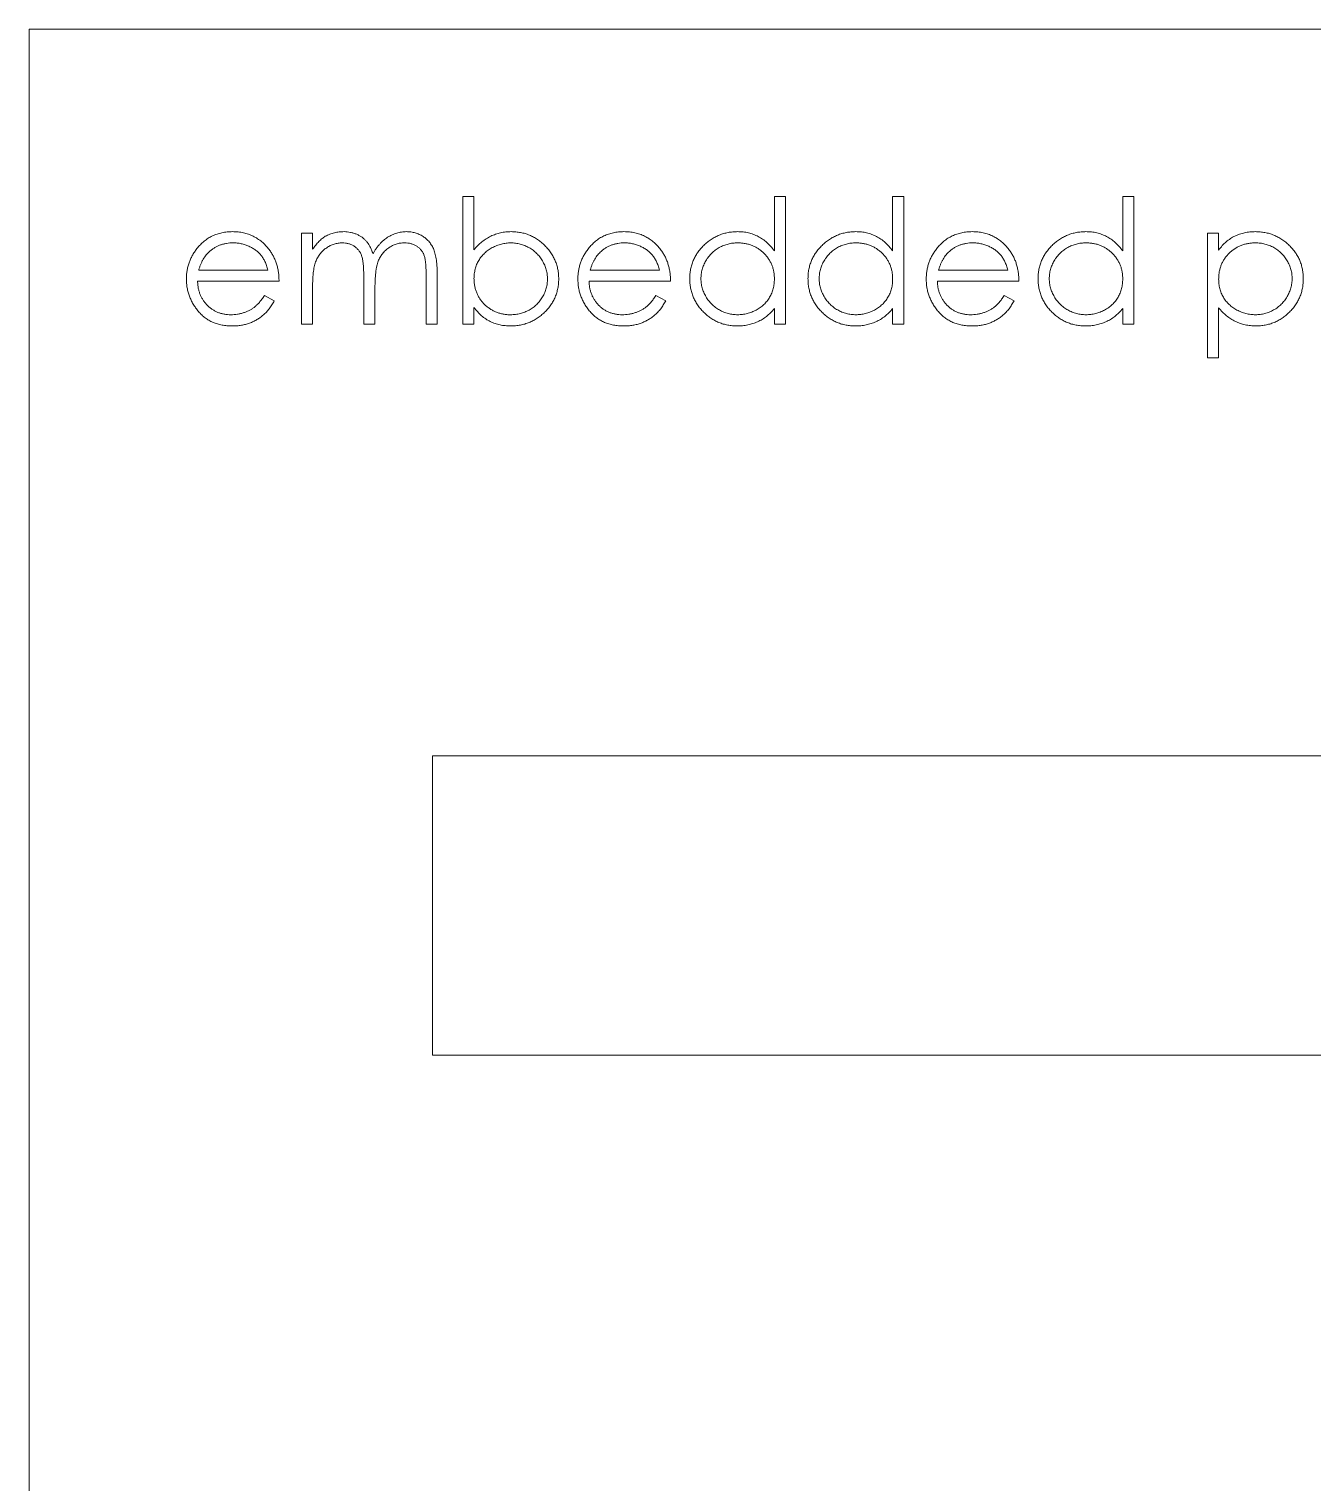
# Model space of a CAD drawing. Header units: inches. Extents: x 0 to 10.2, y -7 to 0.
# Drawn here: x 0 to 3.09, y -3.5 to 0 of the extents above; entities that cross this region are included whole.
import ezdxf

# ---------------------------------------------------------------- set-up
doc = ezdxf.new("R2010")
doc.units = ezdxf.units.IN
doc.header["$MEASUREMENT"] = 0

msp = doc.modelspace()

# ---------------------------------------------------------------- linework, layer by layer
at = {"color": 1, "linetype": 'Continuous', "lineweight": 5}
for p, q in [((10.15, 0), (0, 0)), ((0, 0), (0, -7)), ((5.6713, -1.75), (0.9713, -1.75)), ((0.9713, -1.75), (0.9713, -2.47)), ((0.9713, -2.47), (5.6713, -2.47))]:
    msp.add_line(p, q, dxfattribs=at)
at = {"color": 3, "linetype": 'Continuous', "lineweight": 5}
for p, q in [((1.044, -0.4031), (1.0709, -0.4031)), ((1.044, -0.7108), (1.044, -0.4031)), ((1.0709, -0.4031), (1.0709, -0.5314)), ((1.794, -0.4031), (1.8209, -0.4031)), ((1.794, -0.534), (1.794, -0.4031)), ((1.8209, -0.4031), (1.8209, -0.7108)), ((2.0786, -0.4031), (2.1056, -0.4031)), ((2.0786, -0.534), (2.0786, -0.4031)), ((2.1056, -0.4031), (2.1056, -0.7108)), ((2.6325, -0.4031), (2.6594, -0.4031)), ((2.6325, -0.534), (2.6325, -0.4031)), ((2.6594, -0.4031), (2.6594, -0.7108)), ((0.6556, -0.4916), (0.6825, -0.4916)), ((0.6556, -0.7108), (0.6556, -0.4916)), ((0.6825, -0.4916), (0.6825, -0.5297)), ((2.8363, -0.4916), (2.8633, -0.4916)), ((2.8363, -0.7916), (2.8363, -0.4916)), ((2.8633, -0.4916), (2.8633, -0.5322)), ((0.4084, -0.5801), (0.5748, -0.5801)), ((0.9556, -0.7108), (0.9556, -0.592)), ((0.9825, -0.5921), (0.9825, -0.7108)), ((1.3507, -0.5801), (1.5171, -0.5801)), ((2.1892, -0.5801), (2.3556, -0.5801)), ((0.6017, -0.607), (0.4056, -0.607)), ((0.6825, -0.6186), (0.6825, -0.7108)), ((0.8056, -0.7108), (0.8056, -0.5993)), ((0.8325, -0.6255), (0.8325, -0.7108)), ((1.544, -0.607), (1.3479, -0.607)), ((2.3825, -0.607), (2.1863, -0.607)), ((0.5663, -0.6416), (0.5902, -0.6542)), ((1.5086, -0.6416), (1.5325, -0.6542)), ((2.347, -0.6416), (2.3709, -0.6542)), ((1.0709, -0.6703), (1.0709, -0.7108)), ((1.794, -0.7108), (1.794, -0.6729)), ((2.0786, -0.7108), (2.0786, -0.6729)), ((2.6325, -0.7108), (2.6325, -0.6729)), ((2.8633, -0.6711), (2.8633, -0.7916)), ((0.6825, -0.7108), (0.6556, -0.7108)), ((0.8325, -0.7108), (0.8056, -0.7108)), ((0.9825, -0.7108), (0.9556, -0.7108)), ((1.0709, -0.7108), (1.044, -0.7108)), ((1.8209, -0.7108), (1.794, -0.7108)), ((2.1056, -0.7108), (2.0786, -0.7108)), ((2.6594, -0.7108), (2.6325, -0.7108)), ((2.8633, -0.7916), (2.8363, -0.7916))]:
    msp.add_line(p, q, dxfattribs=at)
for points, knots in [([(0.4039, -0.5286), (0.4066, -0.5254), (0.4119, -0.519), (0.421, -0.5106), (0.4308, -0.5035), (0.4412, -0.4977), (0.4524, -0.4933), (0.4642, -0.49), (0.4767, -0.4881), (0.4852, -0.4879), (0.4896, -0.4877)], [0, 0, 0, 0, 0.1288353, 0.2535893, 0.3746433, 0.49534, 0.6163248, 0.7397593, 0.8668423, 1, 1, 1, 1]), ([(0.4896, -0.4877), (0.4941, -0.4879), (0.5029, -0.4881), (0.5158, -0.4902), (0.5279, -0.4935), (0.5394, -0.4983), (0.5502, -0.5044), (0.5602, -0.5119), (0.5696, -0.5207), (0.5751, -0.5275), (0.5779, -0.5309)], [0, 0, 0, 0, 0.1320402, 0.2590328, 0.3818798, 0.5022584, 0.6227522, 0.7447426, 0.8701089, 1, 1, 1, 1]), ([(0.7129, -0.4989), (0.7165, -0.4971), (0.7236, -0.4937), (0.7349, -0.4903), (0.7464, -0.4882), (0.7542, -0.4879), (0.7581, -0.4877)], [0, 0, 0, 0, 0.253734, 0.503035, 0.750014, 1, 1, 1, 1]), ([(0.7581, -0.4877), (0.7607, -0.4878), (0.766, -0.488), (0.7737, -0.4892), (0.7813, -0.4912), (0.7885, -0.4939), (0.7954, -0.4973), (0.8016, -0.5012), (0.8072, -0.5057), (0.8122, -0.5108), (0.8167, -0.5167), (0.8208, -0.5237), (0.8246, -0.5317), (0.8267, -0.5376), (0.8279, -0.5407)], [0, 0, 0, 0, 0.084152, 0.166532, 0.248836, 0.331246, 0.412957, 0.490494, 0.566156, 0.639987, 0.716765, 0.802144, 0.895833, 1, 1, 1, 1]), ([(0.8279, -0.5407), (0.829, -0.5386), (0.8313, -0.5344), (0.8352, -0.5285), (0.8393, -0.523), (0.8436, -0.5178), (0.8481, -0.5131), (0.8528, -0.5087), (0.8577, -0.5048), (0.8646, -0.5001), (0.8735, -0.4952), (0.8847, -0.4909), (0.8963, -0.4882), (0.9043, -0.4879), (0.9083, -0.4877)], [0, 0, 0, 0, 0.071766, 0.141226, 0.209116, 0.27484, 0.339483, 0.402476, 0.464942, 0.526833, 0.647415, 0.765562, 0.881615, 1, 1, 1, 1]), ([(0.9083, -0.4877), (0.9119, -0.4879), (0.9191, -0.4882), (0.9296, -0.4903), (0.9394, -0.4939), (0.9484, -0.4989), (0.9566, -0.5052), (0.9637, -0.5127), (0.9696, -0.5213), (0.9736, -0.5294), (0.9762, -0.5365), (0.9778, -0.5426), (0.9793, -0.5493), (0.9805, -0.5566), (0.9814, -0.5646), (0.982, -0.5732), (0.9824, -0.5824), (0.9825, -0.5888), (0.9825, -0.5921)], [0, 0, 0, 0, 0.075604, 0.147965, 0.218797, 0.28947, 0.359724, 0.429708, 0.500497, 0.574429, 0.613947, 0.657155, 0.703973, 0.754939, 0.809707, 0.868833, 0.932385, 1, 1, 1, 1]), ([(1.0709, -0.5314), (1.074, -0.5279), (1.0799, -0.5211), (1.0898, -0.5122), (1.1002, -0.5046), (1.1112, -0.4984), (1.1227, -0.4937), (1.1348, -0.4902), (1.1474, -0.4881), (1.156, -0.4879), (1.1604, -0.4877)], [0, 0, 0, 0, 0.134636, 0.262681, 0.38719, 0.50839, 0.628966, 0.749723, 0.873248, 1, 1, 1, 1]), ([(1.1604, -0.4877), (1.1642, -0.4879), (1.1719, -0.4881), (1.1831, -0.4897), (1.194, -0.4922), (1.2044, -0.4958), (1.2143, -0.5006), (1.2238, -0.5063), (1.2329, -0.5131), (1.2414, -0.5209), (1.2492, -0.5293), (1.256, -0.5383), (1.2618, -0.5478), (1.2666, -0.5577), (1.2703, -0.568), (1.2729, -0.5788), (1.2745, -0.5901), (1.2747, -0.5977), (1.2748, -0.6016)], [0, 0, 0, 0, 0.064649, 0.127821, 0.189419, 0.250372, 0.311137, 0.372825, 0.435463, 0.500128, 0.564773, 0.627344, 0.688919, 0.749829, 0.810578, 0.872176, 0.935017, 1, 1, 1, 1]), ([(1.3462, -0.5286), (1.3489, -0.5254), (1.3543, -0.519), (1.3633, -0.5106), (1.3731, -0.5035), (1.3835, -0.4977), (1.3947, -0.4933), (1.4065, -0.49), (1.419, -0.4881), (1.4275, -0.4879), (1.4319, -0.4877)], [0, 0, 0, 0, 0.128835, 0.253589, 0.374643, 0.49534, 0.616325, 0.739759, 0.866842, 1, 1, 1, 1]), ([(1.4319, -0.4877), (1.4364, -0.4879), (1.4452, -0.4881), (1.4581, -0.4902), (1.4702, -0.4935), (1.4817, -0.4983), (1.4925, -0.5044), (1.5025, -0.5119), (1.5119, -0.5207), (1.5174, -0.5275), (1.5202, -0.5309)], [0, 0, 0, 0, 0.1320402, 0.2590328, 0.3818798, 0.5022584, 0.6227522, 0.7447426, 0.8701089, 1, 1, 1, 1]), ([(1.5902, -0.6006), (1.5903, -0.5968), (1.5905, -0.5893), (1.5921, -0.5782), (1.5947, -0.5675), (1.5985, -0.5573), (1.6033, -0.5475), (1.6091, -0.5381), (1.6159, -0.5291), (1.6238, -0.5207), (1.6324, -0.513), (1.6416, -0.5063), (1.6511, -0.5005), (1.6612, -0.4959), (1.6716, -0.4922), (1.6825, -0.4896), (1.6938, -0.4881), (1.7014, -0.4879), (1.7053, -0.4877)], [0, 0, 0, 0, 0.0637745, 0.1260788, 0.1869041, 0.2475739, 0.3080034, 0.3691319, 0.4320332, 0.4967908, 0.5616108, 0.6249139, 0.6867263, 0.7480788, 0.8095823, 0.8716307, 0.9348858, 1, 1, 1, 1]), ([(1.7053, -0.4877), (1.7098, -0.4879), (1.7186, -0.4881), (1.7314, -0.4903), (1.7436, -0.494), (1.7551, -0.4991), (1.7659, -0.5057), (1.7762, -0.5136), (1.7856, -0.5232), (1.7912, -0.5304), (1.794, -0.534)], [0, 0, 0, 0, 0.128884, 0.252985, 0.37421, 0.494102, 0.614753, 0.738511, 0.866243, 1, 1, 1, 1]), ([(1.8748, -0.6006), (1.8749, -0.5968), (1.8751, -0.5893), (1.8767, -0.5782), (1.8794, -0.5675), (1.8831, -0.5573), (1.8879, -0.5475), (1.8937, -0.5381), (1.9006, -0.5291), (1.9085, -0.5207), (1.917, -0.513), (1.9262, -0.5063), (1.9357, -0.5005), (1.9458, -0.4959), (1.9562, -0.4922), (1.9671, -0.4896), (1.9784, -0.4881), (1.986, -0.4879), (1.9899, -0.4877)], [0, 0, 0, 0, 0.063775, 0.126079, 0.186904, 0.247574, 0.308003, 0.369132, 0.432033, 0.496791, 0.561611, 0.624914, 0.686726, 0.748079, 0.809582, 0.871631, 0.934886, 1, 1, 1, 1]), ([(1.9899, -0.4877), (1.9944, -0.4879), (2.0032, -0.4881), (2.016, -0.4903), (2.0282, -0.494), (2.0397, -0.4991), (2.0506, -0.5057), (2.0608, -0.5136), (2.0702, -0.5232), (2.0758, -0.5304), (2.0786, -0.534)], [0, 0, 0, 0, 0.128884, 0.252985, 0.37421, 0.494102, 0.614753, 0.738511, 0.866243, 1, 1, 1, 1]), ([(2.1846, -0.5286), (2.1874, -0.5254), (2.1927, -0.519), (2.2018, -0.5106), (2.2116, -0.5035), (2.222, -0.4977), (2.2332, -0.4933), (2.2449, -0.49), (2.2574, -0.4881), (2.266, -0.4879), (2.2703, -0.4877)], [0, 0, 0, 0, 0.128835, 0.253589, 0.374643, 0.49534, 0.616325, 0.739759, 0.866842, 1, 1, 1, 1]), ([(2.2703, -0.4877), (2.2748, -0.4879), (2.2837, -0.4881), (2.2965, -0.4902), (2.3087, -0.4935), (2.3202, -0.4983), (2.3309, -0.5044), (2.3409, -0.5119), (2.3504, -0.5207), (2.3558, -0.5275), (2.3586, -0.5309)], [0, 0, 0, 0, 0.13204, 0.259033, 0.38188, 0.502258, 0.622752, 0.744743, 0.870109, 1, 1, 1, 1]), ([(2.4286, -0.6006), (2.4287, -0.5968), (2.429, -0.5893), (2.4305, -0.5782), (2.4332, -0.5675), (2.4369, -0.5573), (2.4417, -0.5475), (2.4475, -0.5381), (2.4544, -0.5291), (2.4623, -0.5207), (2.4709, -0.513), (2.48, -0.5063), (2.4896, -0.5005), (2.4996, -0.4959), (2.51, -0.4922), (2.5209, -0.4896), (2.5322, -0.4881), (2.5399, -0.4879), (2.5438, -0.4877)], [0, 0, 0, 0, 0.063775, 0.126079, 0.186904, 0.247574, 0.308003, 0.369132, 0.432033, 0.496791, 0.561611, 0.624914, 0.686726, 0.748079, 0.809582, 0.871631, 0.934886, 1, 1, 1, 1]), ([(2.5438, -0.4877), (2.5483, -0.4879), (2.557, -0.4881), (2.5699, -0.4903), (2.582, -0.494), (2.5936, -0.4991), (2.6044, -0.5057), (2.6146, -0.5136), (2.6241, -0.5232), (2.6296, -0.5304), (2.6325, -0.534)], [0, 0, 0, 0, 0.128884, 0.252985, 0.3742104, 0.4941015, 0.6147528, 0.7385111, 0.8662425, 1, 1, 1, 1]), ([(2.8633, -0.5322), (2.8661, -0.5285), (2.8717, -0.5213), (2.8812, -0.5121), (2.8914, -0.5043), (2.9023, -0.4981), (2.9138, -0.4935), (2.9259, -0.4901), (2.9386, -0.4881), (2.9474, -0.4879), (2.9518, -0.4877)], [0, 0, 0, 0, 0.13536, 0.263045, 0.386061, 0.505771, 0.625178, 0.746148, 0.870538, 1, 1, 1, 1]), ([(2.9518, -0.4877), (2.9557, -0.4879), (2.9634, -0.4881), (2.9747, -0.4896), (2.9856, -0.4922), (2.9961, -0.4959), (3.0061, -0.5005), (3.0156, -0.5063), (3.0248, -0.513), (3.0334, -0.5207), (3.0413, -0.5291), (3.0481, -0.5381), (3.054, -0.5475), (3.0588, -0.5573), (3.0625, -0.5675), (3.0652, -0.5782), (3.0668, -0.5893), (3.067, -0.5968), (3.0671, -0.6006)], [0, 0, 0, 0, 0.065081, 0.1286361, 0.1906529, 0.252125, 0.3134463, 0.3752273, 0.4384981, 0.5032851, 0.5680097, 0.630879, 0.6921535, 0.7525521, 0.8131911, 0.8739854, 0.9362579, 1, 1, 1, 1]), ([(0.491, -0.5147), (0.4883, -0.5147), (0.483, -0.5148), (0.4751, -0.5158), (0.4676, -0.5174), (0.4604, -0.5197), (0.4534, -0.5226), (0.4467, -0.5261), (0.4404, -0.5303), (0.4365, -0.5336), (0.4345, -0.5352)], [0, 0, 0, 0, 0.131092, 0.259141, 0.384162, 0.505992, 0.629098, 0.750669, 0.874039, 1, 1, 1, 1]), ([(0.5748, -0.5801), (0.5738, -0.5765), (0.5719, -0.5696), (0.5679, -0.5601), (0.5635, -0.5516), (0.5582, -0.5443), (0.5522, -0.5378), (0.5453, -0.5321), (0.5376, -0.527), (0.529, -0.5227), (0.5199, -0.519), (0.5105, -0.5166), (0.5008, -0.5149), (0.4943, -0.5147), (0.491, -0.5147)], [0, 0, 0, 0, 0.09624, 0.185231, 0.267501, 0.3444, 0.419595, 0.496891, 0.576638, 0.660268, 0.745387, 0.83004, 0.914474, 1, 1, 1, 1]), ([(0.6825, -0.5297), (0.6849, -0.5264), (0.6896, -0.52), (0.6972, -0.5116), (0.7048, -0.5044), (0.7103, -0.5007), (0.7129, -0.4989)], [0, 0, 0, 0, 0.283595, 0.543395, 0.780646, 1, 1, 1, 1]), ([(0.7534, -0.5147), (0.7501, -0.5148), (0.7436, -0.5151), (0.7341, -0.5174), (0.7249, -0.5211), (0.7162, -0.5262), (0.7081, -0.5325), (0.7011, -0.54), (0.6952, -0.5485), (0.6913, -0.5564), (0.6887, -0.5634), (0.6871, -0.5693), (0.6856, -0.5759), (0.6845, -0.5832), (0.6835, -0.5911), (0.683, -0.5997), (0.6825, -0.6089), (0.6825, -0.6153), (0.6825, -0.6186)], [0, 0, 0, 0, 0.068677, 0.136871, 0.206114, 0.277538, 0.349772, 0.421251, 0.492911, 0.567027, 0.606614, 0.649704, 0.697303, 0.749086, 0.804881, 0.865485, 0.930237, 1, 1, 1, 1]), ([(0.8056, -0.5993), (0.8056, -0.5962), (0.8055, -0.5901), (0.8053, -0.5815), (0.8049, -0.5736), (0.8044, -0.5665), (0.8036, -0.5602), (0.8028, -0.5547), (0.8019, -0.5499), (0.8002, -0.5447), (0.7978, -0.539), (0.7938, -0.5329), (0.7889, -0.5276), (0.7831, -0.523), (0.7766, -0.5193), (0.7694, -0.5166), (0.7616, -0.515), (0.7562, -0.5148), (0.7534, -0.5147)], [0, 0, 0, 0, 0.08253, 0.158779, 0.227738, 0.289946, 0.345499, 0.393896, 0.436374, 0.472122, 0.536384, 0.599078, 0.661948, 0.726311, 0.791771, 0.858647, 0.927305, 1, 1, 1, 1]), ([(0.9036, -0.5147), (0.9002, -0.5148), (0.8935, -0.515), (0.8837, -0.5175), (0.8742, -0.5212), (0.8655, -0.5265), (0.8574, -0.5329), (0.8505, -0.5406), (0.8447, -0.5492), (0.8409, -0.5572), (0.8384, -0.5643), (0.8368, -0.5706), (0.8355, -0.5777), (0.8344, -0.5857), (0.8336, -0.5944), (0.8329, -0.6041), (0.8326, -0.6145), (0.8325, -0.6218), (0.8325, -0.6255)], [0, 0, 0, 0, 0.068158, 0.134707, 0.201865, 0.270788, 0.340024, 0.408083, 0.476813, 0.547346, 0.58564, 0.628865, 0.677153, 0.730803, 0.789807, 0.854325, 0.924365, 1, 1, 1, 1]), ([(0.9556, -0.592), (0.9556, -0.5891), (0.9555, -0.5838), (0.9553, -0.576), (0.9549, -0.569), (0.9544, -0.5626), (0.9537, -0.5569), (0.9528, -0.5519), (0.9518, -0.5476), (0.9502, -0.5428), (0.9476, -0.5375), (0.9437, -0.5318), (0.9388, -0.5268), (0.9331, -0.5225), (0.9266, -0.519), (0.9195, -0.5165), (0.9117, -0.5149), (0.9064, -0.5147), (0.9036, -0.5147)], [0, 0, 0, 0, 0.078343, 0.150563, 0.216151, 0.27568, 0.328707, 0.375904, 0.417302, 0.452693, 0.517265, 0.581217, 0.645322, 0.712024, 0.78013, 0.850218, 0.922649, 1, 1, 1, 1]), ([(1.1597, -0.5147), (1.1558, -0.5148), (1.1481, -0.5151), (1.1367, -0.5174), (1.1255, -0.5209), (1.1149, -0.5259), (1.1049, -0.5321), (1.0961, -0.5394), (1.0884, -0.5477), (1.0821, -0.557), (1.0771, -0.567), (1.0735, -0.5777), (1.0714, -0.5891), (1.0711, -0.5968), (1.0709, -0.6008)], [0, 0, 0, 0, 0.084735, 0.1681818, 0.2524185, 0.3386178, 0.4240141, 0.506402, 0.5875452, 0.6688007, 0.7500995, 0.8310223, 0.9139596, 1, 1, 1, 1]), ([(1.2479, -0.6016), (1.2477, -0.5979), (1.2474, -0.5904), (1.2451, -0.5793), (1.2412, -0.5685), (1.2359, -0.5581), (1.2294, -0.5484), (1.2218, -0.5397), (1.2131, -0.5322), (1.2034, -0.526), (1.1931, -0.5209), (1.1823, -0.5174), (1.1711, -0.5151), (1.1635, -0.5148), (1.1597, -0.5147)], [0, 0, 0, 0, 0.082066, 0.163805, 0.246618, 0.331983, 0.417466, 0.500907, 0.584103, 0.668254, 0.752056, 0.83457, 0.916652, 1, 1, 1, 1]), ([(1.4333, -0.5147), (1.4306, -0.5147), (1.4253, -0.5148), (1.4174, -0.5158), (1.4099, -0.5174), (1.4027, -0.5197), (1.3958, -0.5226), (1.3891, -0.5261), (1.3827, -0.5303), (1.3788, -0.5336), (1.3768, -0.5352)], [0, 0, 0, 0, 0.131092, 0.2591413, 0.3841618, 0.505992, 0.6290981, 0.7506691, 0.8740389, 1, 1, 1, 1]), ([(1.5171, -0.5801), (1.5161, -0.5765), (1.5142, -0.5696), (1.5103, -0.5601), (1.5058, -0.5516), (1.5005, -0.5443), (1.4945, -0.5378), (1.4876, -0.5321), (1.4799, -0.527), (1.4713, -0.5227), (1.4623, -0.519), (1.4528, -0.5166), (1.4431, -0.5149), (1.4366, -0.5147), (1.4333, -0.5147)], [0, 0, 0, 0, 0.09624, 0.185231, 0.267501, 0.3444, 0.419595, 0.496891, 0.576638, 0.660268, 0.745387, 0.83004, 0.914474, 1, 1, 1, 1]), ([(1.7057, -0.5147), (1.7017, -0.5148), (1.694, -0.5151), (1.6826, -0.5172), (1.6717, -0.5208), (1.6613, -0.5257), (1.6516, -0.5319), (1.643, -0.5394), (1.6353, -0.5479), (1.6289, -0.5575), (1.6236, -0.5678), (1.6199, -0.5786), (1.6175, -0.5897), (1.6172, -0.5971), (1.6171, -0.6009)], [0, 0, 0, 0, 0.085921, 0.169593, 0.252476, 0.336244, 0.419505, 0.502036, 0.584775, 0.669846, 0.754185, 0.836658, 0.91801, 1, 1, 1, 1]), ([(1.794, -0.6017), (1.7939, -0.5987), (1.7938, -0.5927), (1.7925, -0.5839), (1.7906, -0.5756), (1.7878, -0.5676), (1.7842, -0.56), (1.7798, -0.5527), (1.7745, -0.5459), (1.7686, -0.5395), (1.7621, -0.5337), (1.7551, -0.5285), (1.7478, -0.5243), (1.7401, -0.5208), (1.732, -0.518), (1.7235, -0.5161), (1.7147, -0.5148), (1.7087, -0.5147), (1.7057, -0.5147)], [0, 0, 0, 0, 0.065634, 0.129188, 0.191219, 0.251913, 0.312507, 0.373494, 0.435152, 0.498741, 0.562095, 0.624187, 0.685476, 0.746097, 0.807612, 0.869967, 0.933951, 1, 1, 1, 1]), ([(1.9903, -0.5147), (1.9864, -0.5148), (1.9786, -0.5151), (1.9672, -0.5172), (1.9563, -0.5208), (1.9459, -0.5257), (1.9363, -0.5319), (1.9276, -0.5394), (1.9199, -0.5479), (1.9135, -0.5575), (1.9082, -0.5678), (1.9045, -0.5786), (1.9021, -0.5897), (1.9018, -0.5971), (1.9017, -0.6009)], [0, 0, 0, 0, 0.085921, 0.169593, 0.252476, 0.336244, 0.419505, 0.502036, 0.584775, 0.669846, 0.754185, 0.836658, 0.91801, 1, 1, 1, 1]), ([(2.0786, -0.6017), (2.0786, -0.5987), (2.0784, -0.5927), (2.0772, -0.5839), (2.0752, -0.5756), (2.0724, -0.5676), (2.0688, -0.56), (2.0644, -0.5527), (2.0592, -0.5459), (2.0532, -0.5395), (2.0467, -0.5337), (2.0398, -0.5285), (2.0324, -0.5243), (2.0247, -0.5208), (2.0166, -0.518), (2.0082, -0.5161), (1.9994, -0.5148), (1.9933, -0.5147), (1.9903, -0.5147)], [0, 0, 0, 0, 0.065634, 0.129188, 0.191219, 0.251913, 0.312507, 0.373494, 0.435152, 0.498741, 0.562095, 0.624187, 0.685476, 0.746097, 0.807612, 0.869967, 0.933951, 1, 1, 1, 1]), ([(2.2717, -0.5147), (2.269, -0.5147), (2.2637, -0.5148), (2.2559, -0.5158), (2.2484, -0.5174), (2.2411, -0.5197), (2.2342, -0.5226), (2.2275, -0.5261), (2.2212, -0.5303), (2.2172, -0.5336), (2.2152, -0.5352)], [0, 0, 0, 0, 0.131092, 0.259141, 0.384162, 0.505992, 0.629098, 0.750669, 0.874039, 1, 1, 1, 1]), ([(2.3556, -0.5801), (2.3546, -0.5765), (2.3527, -0.5696), (2.3487, -0.5601), (2.3443, -0.5516), (2.339, -0.5443), (2.333, -0.5378), (2.3261, -0.5321), (2.3183, -0.527), (2.3098, -0.5227), (2.3007, -0.519), (2.2912, -0.5166), (2.2816, -0.5149), (2.275, -0.5147), (2.2717, -0.5147)], [0, 0, 0, 0, 0.09624, 0.185231, 0.267501, 0.3444, 0.419595, 0.496891, 0.576638, 0.660268, 0.745387, 0.83004, 0.914474, 1, 1, 1, 1]), ([(2.5441, -0.5147), (2.5402, -0.5148), (2.5324, -0.5151), (2.521, -0.5172), (2.5101, -0.5208), (2.4998, -0.5257), (2.4901, -0.5319), (2.4815, -0.5394), (2.4738, -0.5479), (2.4673, -0.5575), (2.4621, -0.5678), (2.4584, -0.5786), (2.4559, -0.5897), (2.4557, -0.5971), (2.4556, -0.6009)], [0, 0, 0, 0, 0.085921, 0.169593, 0.252476, 0.336244, 0.419505, 0.502036, 0.584775, 0.669846, 0.754185, 0.836658, 0.91801, 1, 1, 1, 1]), ([(2.6325, -0.6017), (2.6324, -0.5987), (2.6322, -0.5927), (2.631, -0.5839), (2.629, -0.5756), (2.6263, -0.5676), (2.6226, -0.56), (2.6182, -0.5527), (2.613, -0.5459), (2.607, -0.5395), (2.6005, -0.5337), (2.5936, -0.5285), (2.5862, -0.5243), (2.5785, -0.5208), (2.5705, -0.518), (2.562, -0.5161), (2.5532, -0.5148), (2.5472, -0.5147), (2.5441, -0.5147)], [0, 0, 0, 0, 0.065634, 0.129188, 0.191219, 0.251913, 0.312507, 0.373494, 0.435152, 0.498741, 0.562095, 0.624187, 0.685476, 0.746097, 0.807612, 0.869967, 0.933951, 1, 1, 1, 1]), ([(2.9516, -0.5147), (2.9485, -0.5147), (2.9425, -0.5148), (2.9337, -0.5161), (2.9253, -0.518), (2.9172, -0.5208), (2.9095, -0.5243), (2.9021, -0.5286), (2.8952, -0.5337), (2.8886, -0.5395), (2.8827, -0.5459), (2.8775, -0.5527), (2.8731, -0.56), (2.8695, -0.5676), (2.8667, -0.5756), (2.8647, -0.5839), (2.8635, -0.5927), (2.8633, -0.5987), (2.8633, -0.6017)], [0, 0, 0, 0, 0.066044, 0.130024, 0.192374, 0.253884, 0.314896, 0.375806, 0.438242, 0.501591, 0.564881, 0.626533, 0.687516, 0.748106, 0.808796, 0.870822, 0.934371, 1, 1, 1, 1]), ([(3.0402, -0.6009), (3.0401, -0.5971), (3.0398, -0.5897), (3.0374, -0.5786), (3.0337, -0.5678), (3.0283, -0.5576), (3.022, -0.5479), (3.0143, -0.5394), (3.0056, -0.5319), (2.996, -0.5257), (2.9856, -0.5208), (2.9747, -0.5172), (2.9633, -0.5151), (2.9555, -0.5148), (2.9516, -0.5147)], [0, 0, 0, 0, 0.081994, 0.163349, 0.245826, 0.330367, 0.415198, 0.497941, 0.580476, 0.66374, 0.747513, 0.830399, 0.914076, 1, 1, 1, 1]), ([(0.3786, -0.6018), (0.3787, -0.5984), (0.3789, -0.5918), (0.38, -0.5819), (0.3821, -0.5723), (0.3848, -0.5629), (0.3884, -0.5539), (0.3927, -0.5451), (0.3979, -0.5367), (0.4019, -0.5313), (0.4039, -0.5286)], [0, 0, 0, 0, 0.128045, 0.253768, 0.377428, 0.500551, 0.623296, 0.746578, 0.872348, 1, 1, 1, 1]), ([(0.4345, -0.5352), (0.433, -0.5365), (0.4301, -0.5391), (0.4263, -0.5436), (0.4226, -0.5485), (0.4192, -0.5539), (0.4161, -0.5598), (0.4132, -0.5661), (0.4106, -0.5729), (0.4091, -0.5776), (0.4084, -0.5801)], [0, 0, 0, 0, 0.109984, 0.22258, 0.3385, 0.458709, 0.585535, 0.717518, 0.854667, 1, 1, 1, 1]), ([(0.5779, -0.5309), (0.5798, -0.5335), (0.5835, -0.5386), (0.5883, -0.5471), (0.5924, -0.5559), (0.5957, -0.5652), (0.5983, -0.575), (0.6003, -0.5852), (0.6014, -0.5959), (0.6016, -0.6032), (0.6017, -0.607)], [0, 0, 0, 0, 0.118522, 0.236255, 0.356174, 0.47725, 0.60154, 0.729618, 0.862158, 1, 1, 1, 1]), ([(1.3209, -0.6018), (1.321, -0.5984), (1.3212, -0.5918), (1.3224, -0.5819), (1.3244, -0.5723), (1.3271, -0.5629), (1.3307, -0.5539), (1.335, -0.5451), (1.3402, -0.5367), (1.3442, -0.5313), (1.3462, -0.5286)], [0, 0, 0, 0, 0.128045, 0.253768, 0.377428, 0.500551, 0.623296, 0.746578, 0.872348, 1, 1, 1, 1]), ([(1.3768, -0.5352), (1.3753, -0.5365), (1.3725, -0.5391), (1.3686, -0.5436), (1.3649, -0.5485), (1.3615, -0.5539), (1.3584, -0.5598), (1.3555, -0.5661), (1.3529, -0.5729), (1.3514, -0.5776), (1.3507, -0.5801)], [0, 0, 0, 0, 0.109984, 0.22258, 0.3385, 0.458709, 0.585535, 0.717518, 0.854667, 1, 1, 1, 1]), ([(1.5202, -0.5309), (1.5221, -0.5335), (1.5258, -0.5386), (1.5306, -0.5471), (1.5347, -0.5559), (1.538, -0.5652), (1.5406, -0.575), (1.5426, -0.5852), (1.5437, -0.5959), (1.5439, -0.6032), (1.544, -0.607)], [0, 0, 0, 0, 0.118522, 0.236255, 0.356174, 0.47725, 0.60154, 0.729618, 0.862158, 1, 1, 1, 1]), ([(2.1594, -0.6018), (2.1595, -0.5984), (2.1597, -0.5918), (2.1608, -0.5819), (2.1628, -0.5723), (2.1656, -0.5629), (2.1691, -0.5539), (2.1735, -0.5451), (2.1787, -0.5367), (2.1826, -0.5313), (2.1846, -0.5286)], [0, 0, 0, 0, 0.128045, 0.253768, 0.377428, 0.500551, 0.623296, 0.746578, 0.872348, 1, 1, 1, 1]), ([(2.2152, -0.5352), (2.2138, -0.5365), (2.2109, -0.5391), (2.207, -0.5436), (2.2033, -0.5485), (2.2, -0.5539), (2.1969, -0.5598), (2.194, -0.5661), (2.1914, -0.5729), (2.1899, -0.5776), (2.1892, -0.5801)], [0, 0, 0, 0, 0.109984, 0.22258, 0.3385, 0.458709, 0.585535, 0.717518, 0.854667, 1, 1, 1, 1]), ([(2.3586, -0.5309), (2.3605, -0.5335), (2.3643, -0.5386), (2.369, -0.5471), (2.3732, -0.5559), (2.3764, -0.5652), (2.3791, -0.575), (2.381, -0.5852), (2.3822, -0.5959), (2.3824, -0.6032), (2.3825, -0.607)], [0, 0, 0, 0, 0.118522, 0.236255, 0.356174, 0.47725, 0.60154, 0.729618, 0.862158, 1, 1, 1, 1]), ([(0.4889, -0.7147), (0.4847, -0.7146), (0.4765, -0.7144), (0.4645, -0.7127), (0.4533, -0.71), (0.4427, -0.7063), (0.4329, -0.7013), (0.4237, -0.6953), (0.4153, -0.6883), (0.4077, -0.6802), (0.4009, -0.6714), (0.3949, -0.6624), (0.3899, -0.6529), (0.3859, -0.6432), (0.3826, -0.6333), (0.3803, -0.623), (0.3789, -0.6125), (0.3787, -0.6054), (0.3786, -0.6018)], [0, 0, 0, 0, 0.071579, 0.139629, 0.204797, 0.268135, 0.329814, 0.391301, 0.453434, 0.516552, 0.579631, 0.641119, 0.701294, 0.76081, 0.819932, 0.87892, 0.938983, 1, 1, 1, 1]), ([(0.4056, -0.607), (0.4057, -0.6099), (0.406, -0.6155), (0.4072, -0.6239), (0.4091, -0.6318), (0.4118, -0.6392), (0.415, -0.6463), (0.419, -0.653), (0.4237, -0.6593), (0.429, -0.6652), (0.4349, -0.6704), (0.4411, -0.6751), (0.4477, -0.679), (0.4546, -0.6822), (0.4619, -0.6847), (0.4695, -0.6864), (0.4774, -0.6876), (0.4828, -0.6877), (0.4856, -0.6877)], [0, 0, 0, 0, 0.068385, 0.134476, 0.198391, 0.260753, 0.321829, 0.383037, 0.444653, 0.507398, 0.569825, 0.630778, 0.690929, 0.750945, 0.811049, 0.872331, 0.935004, 1, 1, 1, 1]), ([(1.0709, -0.6008), (1.071, -0.6038), (1.0712, -0.6098), (1.0724, -0.6185), (1.0744, -0.6269), (1.0772, -0.6349), (1.0808, -0.6425), (1.0852, -0.6498), (1.0904, -0.6566), (1.0963, -0.663), (1.1028, -0.6688), (1.1098, -0.6738), (1.1172, -0.6782), (1.1249, -0.6816), (1.133, -0.6844), (1.1414, -0.6863), (1.1502, -0.6876), (1.1562, -0.6877), (1.1593, -0.6877)], [0, 0, 0, 0, 0.0656457, 0.1292115, 0.1912534, 0.2519585, 0.3125641, 0.3735622, 0.4352305, 0.4985362, 0.5619014, 0.6240981, 0.6850234, 0.7460508, 0.8075768, 0.869943, 0.933939, 1, 1, 1, 1]), ([(1.1593, -0.6877), (1.1632, -0.6876), (1.171, -0.6873), (1.1824, -0.6852), (1.1933, -0.6816), (1.2037, -0.6767), (1.2133, -0.6705), (1.222, -0.663), (1.2296, -0.6545), (1.236, -0.6449), (1.2414, -0.6346), (1.245, -0.6239), (1.2475, -0.6129), (1.2477, -0.6054), (1.2479, -0.6016)], [0, 0, 0, 0, 0.085993, 0.169736, 0.252687, 0.336526, 0.419856, 0.502457, 0.585265, 0.6698, 0.754407, 0.83695, 0.917941, 1, 1, 1, 1]), ([(1.2748, -0.6016), (1.2747, -0.6055), (1.2745, -0.613), (1.2729, -0.6241), (1.2702, -0.6348), (1.2665, -0.6451), (1.2617, -0.6549), (1.2558, -0.6643), (1.249, -0.6733), (1.2411, -0.6817), (1.2325, -0.6894), (1.2233, -0.6961), (1.2138, -0.7019), (1.2038, -0.7065), (1.1933, -0.7102), (1.1824, -0.7128), (1.1711, -0.7143), (1.1634, -0.7146), (1.1595, -0.7147)], [0, 0, 0, 0, 0.064015, 0.126228, 0.187289, 0.247869, 0.308511, 0.369727, 0.432536, 0.497198, 0.561923, 0.625133, 0.686855, 0.748117, 0.80953, 0.871487, 0.934981, 1, 1, 1, 1]), ([(1.4312, -0.7147), (1.427, -0.7146), (1.4188, -0.7144), (1.4068, -0.7127), (1.3956, -0.71), (1.385, -0.7063), (1.3752, -0.7013), (1.366, -0.6953), (1.3576, -0.6883), (1.35, -0.6802), (1.3432, -0.6714), (1.3372, -0.6624), (1.3322, -0.6529), (1.3282, -0.6432), (1.3249, -0.6333), (1.3226, -0.623), (1.3213, -0.6125), (1.3211, -0.6054), (1.3209, -0.6018)], [0, 0, 0, 0, 0.071579, 0.139629, 0.204797, 0.268135, 0.329814, 0.391301, 0.453434, 0.516552, 0.579631, 0.641119, 0.701294, 0.76081, 0.819932, 0.87892, 0.938983, 1, 1, 1, 1]), ([(1.3479, -0.607), (1.348, -0.6099), (1.3483, -0.6155), (1.3495, -0.6239), (1.3514, -0.6318), (1.3541, -0.6392), (1.3573, -0.6463), (1.3613, -0.653), (1.366, -0.6593), (1.3713, -0.6652), (1.3772, -0.6704), (1.3834, -0.6751), (1.39, -0.679), (1.3969, -0.6822), (1.4042, -0.6847), (1.4118, -0.6864), (1.4197, -0.6876), (1.4251, -0.6877), (1.4279, -0.6877)], [0, 0, 0, 0, 0.068385, 0.134476, 0.198391, 0.260753, 0.321829, 0.383037, 0.444653, 0.507398, 0.569825, 0.630778, 0.690929, 0.750945, 0.811049, 0.872331, 0.935004, 1, 1, 1, 1]), ([(1.7045, -0.7147), (1.7006, -0.7146), (1.693, -0.7144), (1.6817, -0.7127), (1.6709, -0.7102), (1.6605, -0.7066), (1.6506, -0.7018), (1.6411, -0.6961), (1.632, -0.6893), (1.6235, -0.6815), (1.6157, -0.6731), (1.6089, -0.6641), (1.6031, -0.6546), (1.5984, -0.6447), (1.5947, -0.6343), (1.5921, -0.6234), (1.5905, -0.6122), (1.5903, -0.6045), (1.5902, -0.6006)], [0, 0, 0, 0, 0.06462, 0.127433, 0.189004, 0.24993, 0.310668, 0.372329, 0.434939, 0.499576, 0.564191, 0.626735, 0.688109, 0.749294, 0.810331, 0.871901, 0.935046, 1, 1, 1, 1]), ([(1.6171, -0.6009), (1.6173, -0.6046), (1.6176, -0.6121), (1.6199, -0.6232), (1.6237, -0.6339), (1.629, -0.6443), (1.6355, -0.654), (1.6432, -0.6627), (1.6519, -0.6702), (1.6616, -0.6765), (1.6719, -0.6815), (1.6828, -0.6851), (1.694, -0.6873), (1.7016, -0.6876), (1.7054, -0.6877)], [0, 0, 0, 0, 0.0815893, 0.1628589, 0.2454837, 0.3308071, 0.4164934, 0.4998932, 0.5830482, 0.6671579, 0.7513119, 0.8337848, 0.9162565, 1, 1, 1, 1]), ([(1.7054, -0.6877), (1.7093, -0.6876), (1.7171, -0.6873), (1.7285, -0.6852), (1.7396, -0.6816), (1.7502, -0.6766), (1.7601, -0.6705), (1.769, -0.6633), (1.7765, -0.6549), (1.7828, -0.6457), (1.7878, -0.6356), (1.7915, -0.6248), (1.7936, -0.6135), (1.7939, -0.6057), (1.794, -0.6017)], [0, 0, 0, 0, 0.0848024, 0.1686635, 0.2525519, 0.3382397, 0.4231027, 0.5055561, 0.5861757, 0.6671357, 0.7484992, 0.8304524, 0.9134557, 1, 1, 1, 1]), ([(1.9891, -0.7147), (1.9852, -0.7146), (1.9776, -0.7144), (1.9664, -0.7127), (1.9556, -0.7102), (1.9452, -0.7066), (1.9352, -0.7018), (1.9257, -0.6961), (1.9166, -0.6893), (1.9082, -0.6815), (1.9003, -0.6731), (1.8935, -0.6641), (1.8878, -0.6546), (1.883, -0.6447), (1.8793, -0.6343), (1.8767, -0.6234), (1.8751, -0.6122), (1.8749, -0.6045), (1.8748, -0.6006)], [0, 0, 0, 0, 0.06462, 0.127433, 0.189004, 0.24993, 0.310668, 0.372329, 0.434939, 0.499576, 0.564191, 0.626735, 0.688109, 0.749294, 0.810331, 0.871901, 0.935046, 1, 1, 1, 1]), ([(1.9017, -0.6009), (1.9019, -0.6046), (1.9022, -0.6121), (1.9045, -0.6232), (1.9083, -0.6339), (1.9136, -0.6443), (1.9202, -0.654), (1.9278, -0.6627), (1.9365, -0.6702), (1.9462, -0.6765), (1.9565, -0.6815), (1.9674, -0.6851), (1.9786, -0.6873), (1.9862, -0.6876), (1.9901, -0.6877)], [0, 0, 0, 0, 0.0815893, 0.1628589, 0.2454837, 0.3308071, 0.4164934, 0.4998932, 0.5830482, 0.6671579, 0.7513119, 0.8337848, 0.9162565, 1, 1, 1, 1]), ([(1.9901, -0.6877), (1.994, -0.6876), (2.0017, -0.6873), (2.0131, -0.6852), (2.0242, -0.6816), (2.0348, -0.6766), (2.0447, -0.6705), (2.0536, -0.6633), (2.0611, -0.6549), (2.0675, -0.6457), (2.0725, -0.6356), (2.0761, -0.6248), (2.0782, -0.6135), (2.0785, -0.6057), (2.0786, -0.6017)], [0, 0, 0, 0, 0.084802, 0.168664, 0.252552, 0.33824, 0.423103, 0.505556, 0.586176, 0.667136, 0.748499, 0.830452, 0.913456, 1, 1, 1, 1]), ([(2.2697, -0.7147), (2.2655, -0.7146), (2.2573, -0.7144), (2.2453, -0.7127), (2.234, -0.71), (2.2235, -0.7063), (2.2136, -0.7013), (2.2045, -0.6953), (2.196, -0.6883), (2.1885, -0.6802), (2.1817, -0.6714), (2.1757, -0.6624), (2.1707, -0.6529), (2.1666, -0.6432), (2.1633, -0.6333), (2.161, -0.623), (2.1597, -0.6125), (2.1595, -0.6054), (2.1594, -0.6018)], [0, 0, 0, 0, 0.071579, 0.139629, 0.204797, 0.268135, 0.329814, 0.391301, 0.453434, 0.516552, 0.579631, 0.641119, 0.701294, 0.76081, 0.819932, 0.87892, 0.938983, 1, 1, 1, 1]), ([(2.1863, -0.607), (2.1865, -0.6099), (2.1867, -0.6155), (2.1879, -0.6239), (2.1898, -0.6318), (2.1925, -0.6392), (2.1958, -0.6463), (2.1997, -0.653), (2.2045, -0.6593), (2.2098, -0.6652), (2.2157, -0.6704), (2.2219, -0.6751), (2.2285, -0.679), (2.2354, -0.6822), (2.2427, -0.6847), (2.2503, -0.6864), (2.2582, -0.6876), (2.2636, -0.6877), (2.2663, -0.6877)], [0, 0, 0, 0, 0.068385, 0.134476, 0.198391, 0.260753, 0.321829, 0.383037, 0.444653, 0.507398, 0.569825, 0.630778, 0.690929, 0.750945, 0.811049, 0.872331, 0.935004, 1, 1, 1, 1]), ([(2.5429, -0.7147), (2.5391, -0.7146), (2.5314, -0.7144), (2.5202, -0.7127), (2.5094, -0.7102), (2.499, -0.7066), (2.4891, -0.7018), (2.4796, -0.6961), (2.4705, -0.6893), (2.462, -0.6815), (2.4542, -0.6731), (2.4473, -0.6641), (2.4416, -0.6546), (2.4368, -0.6447), (2.4331, -0.6343), (2.4306, -0.6234), (2.429, -0.6122), (2.4287, -0.6045), (2.4286, -0.6006)], [0, 0, 0, 0, 0.06462, 0.127433, 0.189004, 0.24993, 0.310668, 0.372329, 0.434939, 0.499576, 0.564191, 0.626735, 0.688109, 0.749294, 0.810331, 0.871901, 0.935046, 1, 1, 1, 1]), ([(2.4556, -0.6009), (2.4557, -0.6046), (2.456, -0.6121), (2.4583, -0.6232), (2.4622, -0.6339), (2.4674, -0.6443), (2.474, -0.654), (2.4816, -0.6627), (2.4904, -0.6702), (2.5, -0.6765), (2.5104, -0.6815), (2.5213, -0.6851), (2.5325, -0.6873), (2.5401, -0.6876), (2.5439, -0.6877)], [0, 0, 0, 0, 0.081589, 0.162859, 0.245484, 0.330807, 0.416493, 0.499893, 0.583048, 0.667158, 0.751312, 0.833785, 0.916256, 1, 1, 1, 1]), ([(2.5439, -0.6877), (2.5478, -0.6876), (2.5555, -0.6873), (2.567, -0.6852), (2.5781, -0.6816), (2.5887, -0.6766), (2.5986, -0.6705), (2.6075, -0.6633), (2.615, -0.6549), (2.6213, -0.6457), (2.6263, -0.6356), (2.6299, -0.6248), (2.6321, -0.6135), (2.6323, -0.6057), (2.6325, -0.6017)], [0, 0, 0, 0, 0.084802, 0.168664, 0.252552, 0.33824, 0.423103, 0.505556, 0.586176, 0.667136, 0.748499, 0.830452, 0.913456, 1, 1, 1, 1]), ([(2.8633, -0.6017), (2.8634, -0.6057), (2.8637, -0.6135), (2.8658, -0.6248), (2.8694, -0.6356), (2.8744, -0.6457), (2.8807, -0.6549), (2.8884, -0.6632), (2.8972, -0.6705), (2.9072, -0.6766), (2.9178, -0.6816), (2.929, -0.6851), (2.9404, -0.6873), (2.9481, -0.6876), (2.952, -0.6877)], [0, 0, 0, 0, 0.0864404, 0.169344, 0.2510607, 0.3323264, 0.4131893, 0.4942995, 0.5766539, 0.6617849, 0.7477649, 0.8319674, 0.9152994, 1, 1, 1, 1]), ([(2.952, -0.6877), (2.9558, -0.6876), (2.9634, -0.6873), (2.9746, -0.6851), (2.9854, -0.6816), (2.9957, -0.6764), (3.0054, -0.6702), (3.0141, -0.6627), (3.0217, -0.654), (3.0282, -0.6443), (3.0335, -0.6339), (3.0374, -0.6232), (3.0397, -0.6121), (3.04, -0.6046), (3.0402, -0.6009)], [0, 0, 0, 0, 0.08342, 0.165574, 0.248159, 0.332033, 0.416257, 0.499525, 0.583039, 0.668596, 0.754035, 0.83692, 0.9183, 1, 1, 1, 1]), ([(3.0671, -0.6006), (3.067, -0.6045), (3.0668, -0.6122), (3.0652, -0.6234), (3.0626, -0.6343), (3.0589, -0.6447), (3.0542, -0.6546), (3.0484, -0.6641), (3.0415, -0.6731), (3.0337, -0.6815), (3.0252, -0.6893), (3.0161, -0.6961), (3.0066, -0.7018), (2.9967, -0.7066), (2.9863, -0.7102), (2.9755, -0.7128), (2.9642, -0.7144), (2.9566, -0.7146), (2.9527, -0.7147)], [0, 0, 0, 0, 0.064921, 0.128034, 0.189574, 0.25058, 0.311733, 0.37325, 0.435763, 0.500346, 0.564949, 0.627528, 0.689157, 0.749865, 0.81076, 0.8723, 0.935413, 1, 1, 1, 1]), ([(0.4856, -0.6877), (0.4882, -0.6877), (0.4936, -0.6876), (0.5015, -0.6866), (0.5093, -0.685), (0.517, -0.6827), (0.5243, -0.68), (0.5311, -0.6768), (0.5373, -0.6732), (0.5432, -0.669), (0.5489, -0.664), (0.5545, -0.6577), (0.5605, -0.6502), (0.5643, -0.6446), (0.5663, -0.6416)], [0, 0, 0, 0, 0.082592, 0.163879, 0.245659, 0.327726, 0.40861, 0.485749, 0.559169, 0.630268, 0.705306, 0.792065, 0.889796, 1, 1, 1, 1]), ([(0.5902, -0.6542), (0.5883, -0.6575), (0.5846, -0.6641), (0.5782, -0.6731), (0.5715, -0.6813), (0.5642, -0.6883), (0.5565, -0.6944), (0.5484, -0.6997), (0.5398, -0.7043), (0.5307, -0.7081), (0.5211, -0.7111), (0.5109, -0.7132), (0.5001, -0.7144), (0.4927, -0.7146), (0.4889, -0.7147)], [0, 0, 0, 0, 0.09337, 0.181661, 0.265874, 0.346355, 0.4246, 0.501903, 0.579992, 0.658443, 0.738672, 0.821894, 0.908801, 1, 1, 1, 1]), ([(1.4279, -0.6877), (1.4305, -0.6877), (1.4359, -0.6876), (1.4438, -0.6866), (1.4516, -0.685), (1.4593, -0.6827), (1.4666, -0.68), (1.4734, -0.6768), (1.4797, -0.6732), (1.4855, -0.669), (1.4912, -0.664), (1.4968, -0.6577), (1.5028, -0.6502), (1.5066, -0.6446), (1.5086, -0.6416)], [0, 0, 0, 0, 0.082592, 0.163879, 0.245659, 0.327726, 0.40861, 0.485749, 0.559169, 0.630268, 0.705306, 0.792065, 0.889796, 1, 1, 1, 1]), ([(1.5325, -0.6542), (1.5306, -0.6575), (1.5269, -0.6641), (1.5205, -0.6731), (1.5138, -0.6813), (1.5065, -0.6883), (1.4988, -0.6944), (1.4907, -0.6997), (1.4821, -0.7043), (1.473, -0.7081), (1.4634, -0.7111), (1.4532, -0.7132), (1.4424, -0.7144), (1.435, -0.7146), (1.4312, -0.7147)], [0, 0, 0, 0, 0.09337, 0.181661, 0.265874, 0.346355, 0.4246, 0.501903, 0.579992, 0.658443, 0.738672, 0.821894, 0.908801, 1, 1, 1, 1]), ([(2.2663, -0.6877), (2.269, -0.6877), (2.2743, -0.6876), (2.2823, -0.6866), (2.2901, -0.685), (2.2977, -0.6827), (2.3051, -0.68), (2.3119, -0.6768), (2.3181, -0.6732), (2.324, -0.669), (2.3296, -0.664), (2.3352, -0.6577), (2.3413, -0.6502), (2.345, -0.6446), (2.347, -0.6416)], [0, 0, 0, 0, 0.082592, 0.163879, 0.245659, 0.327726, 0.40861, 0.485749, 0.559169, 0.630268, 0.705306, 0.792065, 0.889796, 1, 1, 1, 1]), ([(2.3709, -0.6542), (2.369, -0.6575), (2.3653, -0.6641), (2.359, -0.6731), (2.3523, -0.6813), (2.345, -0.6883), (2.3373, -0.6944), (2.3292, -0.6997), (2.3206, -0.7043), (2.3115, -0.7081), (2.3019, -0.7111), (2.2917, -0.7132), (2.2809, -0.7144), (2.2735, -0.7146), (2.2697, -0.7147)], [0, 0, 0, 0, 0.0933699, 0.1816608, 0.2658742, 0.3463548, 0.4245999, 0.5019032, 0.5799921, 0.6584434, 0.7386722, 0.8218941, 0.9088008, 1, 1, 1, 1]), ([(1.1595, -0.7147), (1.1551, -0.7145), (1.1463, -0.7143), (1.1336, -0.7123), (1.1215, -0.7089), (1.1099, -0.7043), (1.0991, -0.6981), (1.0889, -0.6904), (1.0794, -0.681), (1.0738, -0.6739), (1.0709, -0.6703)], [0, 0, 0, 0, 0.129476, 0.25388, 0.374863, 0.494283, 0.614293, 0.73697, 0.865076, 1, 1, 1, 1]), ([(1.794, -0.6729), (1.791, -0.6763), (1.7851, -0.683), (1.7752, -0.6918), (1.7647, -0.699), (1.7536, -0.7049), (1.7421, -0.7092), (1.73, -0.7124), (1.7174, -0.7144), (1.7088, -0.7146), (1.7045, -0.7147)], [0, 0, 0, 0, 0.134298, 0.262085, 0.38627, 0.507165, 0.6273, 0.748145, 0.87237, 1, 1, 1, 1]), ([(2.0786, -0.6729), (2.0756, -0.6763), (2.0697, -0.683), (2.0598, -0.6918), (2.0493, -0.699), (2.0383, -0.7049), (2.0267, -0.7092), (2.0146, -0.7124), (2.002, -0.7144), (1.9935, -0.7146), (1.9891, -0.7147)], [0, 0, 0, 0, 0.134298, 0.262085, 0.38627, 0.507165, 0.6273, 0.748145, 0.87237, 1, 1, 1, 1]), ([(2.6325, -0.6729), (2.6295, -0.6763), (2.6235, -0.683), (2.6136, -0.6918), (2.6031, -0.699), (2.5921, -0.7049), (2.5805, -0.7092), (2.5685, -0.7124), (2.5559, -0.7144), (2.5473, -0.7146), (2.5429, -0.7147)], [0, 0, 0, 0, 0.134298, 0.262085, 0.38627, 0.507165, 0.6273, 0.748145, 0.87237, 1, 1, 1, 1]), ([(2.9527, -0.7147), (2.9483, -0.7146), (2.9397, -0.7143), (2.9271, -0.7121), (2.915, -0.7088), (2.9035, -0.7039), (2.8925, -0.6977), (2.8821, -0.6902), (2.8722, -0.6813), (2.8663, -0.6745), (2.8633, -0.6711)], [0, 0, 0, 0, 0.126841, 0.250548, 0.37123, 0.492116, 0.613401, 0.737997, 0.866132, 1, 1, 1, 1])]:
    msp.add_open_spline(points, degree=3, knots=knots, dxfattribs=at)

doc.saveas('drawing.dxf')
